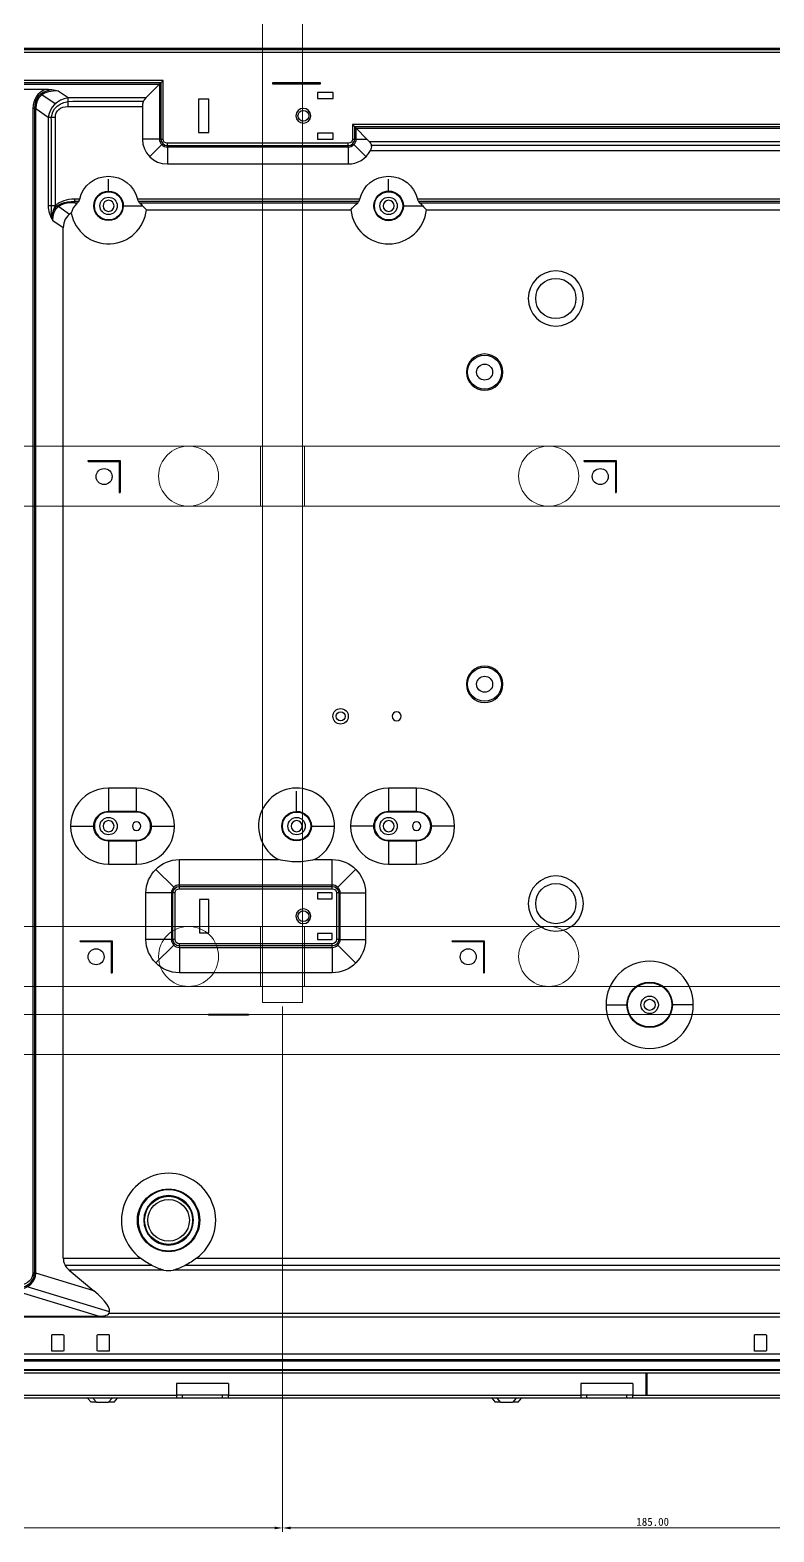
# Model space of a CAD drawing. Header units: millimetres. Extents: x 88 to 1316, y -3125 to -2188.
# Drawn here: x 797.4 to 983.3, y -2941.4 to -2566.1 of the extents above; entities that cross this region are included whole.
import ezdxf

# ---------------------------------------------------------------- set-up
doc = ezdxf.new("R2010")
doc.units = ezdxf.units.MM
doc.header["$LTSCALE"] = 46.255
doc.layers.get('0').update_dxf_attribs({"linetype": 'CONTINUOUS'})
doc.layers.add('1', color=7, linetype='CONTINUOUS', true_color=0xffffff)
doc.styles.get("Standard").update_dxf_attribs({"font": 'simfang.ttf'})

msp = doc.modelspace()

# ---------------------------------------------------------------- linework, layer by layer
at = {"color": 1, "lineweight": 5}
for p, q in [((855.47, -2809.12), (855.47, -2305.12)), ((865.47, -2809.12), (865.47, -2305.12)), ((855.47, -2809.12), (865.47, -2809.12)), ((379.93, -2812.12), (1006.93, -2812.12)), ((379.93, -2822.12), (1006.93, -2822.12))]:
    msp.add_line(p, q, dxfattribs=at)
at = {"color": 3, "lineweight": 5}
for p, q in [((1268.97, -2670.12), (186.97, -2670.12)), ((854.97, -2670.12), (854.97, -2685.12)), ((855.47, -2670.12), (855.47, -2685.12)), ((865.47, -2670.12), (865.47, -2685.12)), ((865.97, -2670.12), (865.97, -2685.12)), ((1268.97, -2685.12), (186.97, -2685.12)), ((1268.97, -2790.12), (186.97, -2790.12)), ((854.97, -2790.12), (854.97, -2805.12)), ((855.47, -2790.12), (855.47, -2805.12)), ((865.47, -2790.12), (865.47, -2805.12)), ((865.97, -2790.12), (865.97, -2805.12)), ((1268.97, -2805.12), (186.97, -2805.12))]:
    msp.add_line(p, q, dxfattribs=at)
at = {"color": 7, "lineweight": 5}
for p, q in [((860.47, -2810.12), (860.47, -2941.44)), ((860.47, -2810.12), (860.47, -2941.44)), ((858.47, -2940.44), (682.47, -2940.44)), ((1043.47, -2940.44), (862.47, -2940.44))]:
    msp.add_line(p, q, dxfattribs=at)
at = {"color": 3, "lineweight": 5}
for centre in [(836.97, -2677.62), (926.97, -2677.62), (836.97, -2797.62), (926.97, -2797.62)]:
    msp.add_circle(centre, 7.5, dxfattribs=at)
at = {"color": 7, "lineweight": 5}
for points in [[(858.47, -2940.11), (858.47, -2940.78), (860.47, -2940.44)], [(862.47, -2940.11), (862.47, -2940.78), (860.47, -2940.44)]]:
    msp.add_solid(points, dxfattribs=at)
at = {"layer": '1', "color": 7, "linetype": 'Continuous'}
for p, q in [((1120.09, -2570.75), (426.48, -2570.75)), ((1120.09, -2571.11), (426.48, -2571.11)), ((426.48, -2571.67), (1120.09, -2571.67)), ((830.6, -2578.77), (577.93, -2578.77)), ((829.99, -2579.33), (578.54, -2579.33)), ((578.85, -2579.69), (829.68, -2579.69)), ((801.21, -2581.01), (776.77, -2581.01)), ((806.85, -2583.1), (804.38, -2581.37)), ((829.68, -2579.69), (826.26, -2583.1)), ((829.68, -2579.69), (830.6, -2578.77)), ((829.68, -2579.69), (829.68, -2593.37)), ((830.04, -2579.38), (830.04, -2593.37)), ((830.6, -2593.37), (830.6, -2578.77)), ((869.97, -2579.32), (857.97, -2579.32)), ((857.97, -2579.32), (857.97, -2579.62)), ((857.97, -2579.62), (869.97, -2579.62)), ((873.07, -2581.77), (869.17, -2581.77)), ((869.17, -2581.77), (869.17, -2583.27)), ((869.97, -2579.62), (869.97, -2579.32)), ((873.07, -2583.27), (873.07, -2581.77)), ((798.07, -2585.75), (798.07, -2876.78)), ((798.84, -2585.75), (798.07, -2585.75)), ((798.5, -2585.75), (798.5, -2876.78)), ((798.84, -2585.75), (801.89, -2587.9)), ((798.84, -2876.78), (798.84, -2585.75)), ((803.62, -2584.61), (800.34, -2582.3)), ((826.21, -2583.1), (806.85, -2583.1)), ((806.85, -2585.25), (806.85, -2583.1)), ((806.85, -2585.25), (825.37, -2585.25)), ((808.04, -2583.94), (825.64, -2583.94)), ((825.42, -2585.25), (825.42, -2593.37)), ((839.47, -2583.37), (839.47, -2591.77)), ((842.07, -2583.37), (839.47, -2583.37)), ((842.07, -2591.77), (842.07, -2583.37)), ((869.17, -2583.27), (873.07, -2583.27)), ((801.89, -2587.9), (801.89, -2610.02)), ((801.89, -2587.9), (803.69, -2587.9)), ((802.67, -2588.45), (802.67, -2611.48)), ((803.69, -2610.02), (803.69, -2587.9)), ((839.47, -2591.77), (842.07, -2591.77)), ((869.17, -2591.87), (869.17, -2593.37)), ((873.07, -2591.87), (869.17, -2591.87)), ((873.07, -2593.37), (873.07, -2591.87)), ((877.93, -2589.77), (877.93, -2593.37)), ((877.93, -2589.77), (878.85, -2590.69)), ((1134.15, -2589.77), (877.93, -2589.77)), ((878.49, -2593.37), (878.49, -2590.38)), ((1134.15, -2590.33), (878.54, -2590.33)), ((878.85, -2590.69), (1134.15, -2590.69)), ((881.53, -2593.37), (878.85, -2590.69)), ((878.85, -2593.37), (878.85, -2590.74)), ((829.68, -2593.37), (825.47, -2593.37)), ((830.26, -2594.77), (827.29, -2597.75)), ((829.68, -2593.37), (830.6, -2593.37)), ((876.87, -2594.44), (831.67, -2594.44)), ((831.67, -2595.36), (831.67, -2594.44)), ((831.67, -2595), (876.87, -2595)), ((831.67, -2595.36), (831.67, -2599.56)), ((831.67, -2595.36), (876.87, -2595.36)), ((869.17, -2593.37), (873.07, -2593.37)), ((876.87, -2595.36), (876.87, -2594.44)), ((876.87, -2595.36), (876.87, -2599.56)), ((877.93, -2593.37), (878.85, -2593.37)), ((881.24, -2597.75), (878.27, -2594.77)), ((878.85, -2593.37), (881.48, -2593.37)), ((1131.8, -2594.1), (882.27, -2594.1)), ((882.45, -2596.25), (1131.8, -2596.25)), ((882.68, -2594.94), (1131.8, -2594.94)), ((831.67, -2599.61), (876.87, -2599.61)), ((801.89, -2610.02), (803.69, -2610.02)), ((803.01, -2613.69), (802.67, -2611.48)), ((804.51, -2610.24), (807.18, -2612.12)), ((809.71, -2608.38), (808.56, -2608.38)), ((808.56, -2609.3), (808.56, -2608.38)), ((809.48, -2608.94), (808.56, -2608.94)), ((808.56, -2609.3), (809.19, -2609.3)), ((808.9, -2609.55), (808.56, -2609.3)), ((820.65, -2610.07), (825.44, -2610.07)), ((879.71, -2608.38), (824.22, -2608.38)), ((879.48, -2608.94), (824.45, -2608.94)), ((824.74, -2609.3), (879.19, -2609.3)), ((826.42, -2611.04), (877.52, -2611.04)), ((890.65, -2610.07), (895.44, -2610.07)), ((1112.71, -2608.38), (894.23, -2608.38)), ((1112.48, -2608.94), (894.45, -2608.94)), ((894.74, -2609.3), (1112.19, -2609.3)), ((896.42, -2611.04), (1110.52, -2611.04)), ((803.01, -2613.69), (805.61, -2615.52)), ((805.65, -2873.04), (805.65, -2615.55)), ((906.67, -2651.62), (906.48, -2651.62)), ((915.27, -2651.62), (915.45, -2651.62)), ((811.87, -2673.72), (819.87, -2673.72)), ((811.87, -2673.92), (811.87, -2673.72)), ((811.87, -2673.92), (819.67, -2673.92)), ((819.67, -2673.92), (819.67, -2681.72)), ((819.87, -2673.72), (819.87, -2681.72)), ((935.87, -2673.92), (935.87, -2673.72)), ((935.87, -2673.72), (943.87, -2673.72)), ((935.87, -2673.92), (943.67, -2673.92)), ((943.67, -2673.92), (943.67, -2681.72)), ((943.87, -2673.72), (943.87, -2681.72)), ((819.67, -2681.72), (819.87, -2681.72)), ((943.67, -2681.72), (943.87, -2681.72)), ((906.67, -2729.62), (906.48, -2729.62)), ((915.27, -2729.62), (915.45, -2729.62)), ((823.97, -2755.57), (816.97, -2755.57)), ((816.97, -2755.62), (816.97, -2761.38)), ((823.97, -2761.38), (823.97, -2755.62)), ((893.97, -2755.57), (886.97, -2755.57)), ((886.97, -2755.62), (886.97, -2761.38)), ((893.97, -2761.38), (893.97, -2755.62)), ((816.97, -2761.54), (816.97, -2761.38)), ((823.97, -2761.44), (816.97, -2761.44)), ((817.02, -2761.38), (823.92, -2761.38)), ((823.92, -2761.54), (817.02, -2761.54)), ((823.97, -2761.54), (823.97, -2761.38)), ((886.97, -2761.54), (886.97, -2761.38)), ((893.97, -2761.44), (886.97, -2761.44)), ((887.02, -2761.38), (893.92, -2761.38)), ((893.92, -2761.54), (887.02, -2761.54)), ((893.97, -2761.54), (893.97, -2761.38)), ((807.52, -2765.07), (813.28, -2765.07)), ((827.65, -2765.07), (833.42, -2765.07)), ((867.65, -2765.07), (873.42, -2765.07)), ((883.28, -2765.07), (877.52, -2765.07)), ((903.42, -2765.07), (897.65, -2765.07)), ((816.97, -2768.6), (816.97, -2768.76)), ((816.97, -2768.76), (816.97, -2774.52)), ((817.02, -2768.6), (823.92, -2768.6)), ((817.02, -2768.7), (823.97, -2768.7)), ((823.92, -2768.76), (817.02, -2768.76)), ((823.97, -2768.76), (823.97, -2768.6)), ((823.97, -2774.52), (823.97, -2768.76)), ((886.97, -2768.6), (886.97, -2768.76)), ((886.97, -2768.76), (886.97, -2774.52)), ((887.02, -2768.6), (893.92, -2768.6)), ((887.02, -2768.7), (893.97, -2768.7)), ((893.92, -2768.76), (887.02, -2768.76)), ((893.97, -2768.76), (893.97, -2768.6)), ((893.97, -2774.52), (893.97, -2768.76)), ((834.67, -2773.43), (859.45, -2773.43)), ((834.67, -2779.78), (834.67, -2773.48)), ((868.48, -2773.43), (872.87, -2773.43)), ((872.87, -2779.78), (872.87, -2773.48)), ((816.97, -2774.57), (823.97, -2774.57)), ((828.8, -2775.91), (833.26, -2780.36)), ((874.27, -2780.36), (878.73, -2775.91)), ((886.97, -2774.57), (893.97, -2774.57)), ((872.87, -2779.78), (834.67, -2779.78)), ((834.67, -2780.7), (834.67, -2779.78)), ((834.67, -2780.14), (872.87, -2780.14)), ((834.67, -2780.7), (872.87, -2780.7)), ((872.87, -2780.7), (872.87, -2779.78)), ((826.33, -2793.37), (826.33, -2781.77)), ((832.68, -2781.77), (826.38, -2781.77)), ((832.68, -2781.77), (832.68, -2793.37)), ((833.6, -2781.77), (832.68, -2781.77)), ((833.04, -2793.37), (833.04, -2781.77)), ((833.6, -2793.37), (833.6, -2781.77)), ((839.67, -2783.37), (839.67, -2791.77)), ((842.07, -2783.37), (839.67, -2783.37)), ((842.07, -2791.77), (842.07, -2783.37)), ((872.87, -2781.77), (869.17, -2781.77)), ((869.17, -2781.77), (869.17, -2783.27)), ((869.17, -2783.27), (872.87, -2783.27)), ((872.87, -2783.27), (872.87, -2781.77)), ((873.93, -2781.77), (873.93, -2793.37)), ((874.85, -2781.77), (873.93, -2781.77)), ((874.49, -2781.77), (874.49, -2793.37)), ((874.85, -2781.77), (881.16, -2781.77)), ((874.85, -2793.37), (874.85, -2781.77)), ((881.21, -2781.77), (881.21, -2793.37)), ((839.67, -2791.77), (842.07, -2791.77)), ((869.17, -2791.87), (869.17, -2793.37)), ((872.87, -2791.87), (869.17, -2791.87)), ((872.87, -2793.37), (872.87, -2791.87)), ((809.87, -2793.92), (809.87, -2793.72)), ((809.87, -2793.72), (817.87, -2793.72)), ((809.87, -2793.92), (817.67, -2793.92)), ((817.67, -2793.92), (817.67, -2801.72)), ((817.87, -2793.72), (817.87, -2801.72)), ((832.68, -2793.37), (826.38, -2793.37)), ((833.26, -2794.77), (828.8, -2799.23)), ((833.6, -2793.37), (832.68, -2793.37)), ((872.87, -2794.44), (834.67, -2794.44)), ((834.67, -2795.36), (834.67, -2794.44)), ((872.87, -2795), (834.67, -2795)), ((834.67, -2795.36), (834.67, -2801.66)), ((834.67, -2795.36), (872.87, -2795.36)), ((869.17, -2793.37), (872.87, -2793.37)), ((872.87, -2795.36), (872.87, -2794.44)), ((872.87, -2795.36), (872.87, -2801.66)), ((874.85, -2793.37), (873.93, -2793.37)), ((874.27, -2794.77), (878.73, -2799.23)), ((874.85, -2793.37), (881.16, -2793.37)), ((902.87, -2793.72), (910.87, -2793.72)), ((902.87, -2793.92), (902.87, -2793.72)), ((902.87, -2793.92), (910.67, -2793.92)), ((910.67, -2793.92), (910.67, -2801.72)), ((910.87, -2793.72), (910.87, -2801.72)), ((817.67, -2801.72), (817.87, -2801.72)), ((872.87, -2801.71), (834.67, -2801.71)), ((910.67, -2801.72), (910.87, -2801.72)), ((941.34, -2809.72), (946.52, -2809.72)), ((963.07, -2809.72), (957.89, -2809.72)), ((851.97, -2812.12), (841.97, -2812.12)), ((841.97, -2812.12), (841.97, -2812.32)), ((851.97, -2812.32), (841.97, -2812.32)), ((851.97, -2812.12), (851.97, -2812.32)), ((831.97, -2857.37), (831.97, -2857.57)), ((831.97, -2869.77), (831.97, -2869.57)), ((805.7, -2873.04), (824.91, -2873.04)), ((806.15, -2874.78), (827.63, -2874.78)), ((836.3, -2874.78), (992.63, -2874.78)), ((839.03, -2873.04), (989.91, -2873.04)), ((798.84, -2876.78), (798.07, -2876.78)), ((813.27, -2881.19), (798.84, -2876.78)), ((807.12, -2876.01), (813.31, -2881.2)), ((830.77, -2876.01), (807.17, -2876.01)), ((995.77, -2876.01), (833.16, -2876.01)), ((794.66, -2881.41), (814.62, -2887.51)), ((817.18, -2886.47), (796.63, -2880.19)), ((1245.28, -2887.78), (701.97, -2887.78)), ((817.18, -2886.81), (1001.63, -2886.81)), ((802.77, -2896.1), (802.77, -2892.3)), ((802.97, -2892.1), (805.57, -2892.1)), ((805.77, -2892.3), (805.77, -2896.1)), ((814.17, -2896.1), (814.17, -2892.3)), ((814.37, -2892.1), (816.97, -2892.1)), ((817.17, -2892.3), (817.17, -2896.1)), ((978.37, -2896.1), (978.37, -2892.3)), ((978.57, -2892.1), (981.17, -2892.1)), ((981.37, -2892.3), (981.37, -2896.1)), ((1244.3, -2897.02), (159.63, -2897.02)), ((805.57, -2896.3), (802.97, -2896.3)), ((816.97, -2896.3), (814.37, -2896.3)), ((981.17, -2896.3), (978.57, -2896.3)), ((152.3, -2901.01), (1251.63, -2901.01)), ((152.92, -2900.81), (1251.01, -2900.81)), ((159.63, -2898.66), (1244.3, -2898.66)), ((160.69, -2898.33), (1243.24, -2898.33)), ((1251.01, -2901.77), (152.92, -2901.77)), ((846.97, -2904.32), (833.97, -2904.32)), ((833.97, -2904.32), (833.97, -2907.22)), ((846.97, -2904.32), (846.97, -2907.22)), ((947.97, -2904.32), (934.97, -2904.32)), ((934.97, -2904.32), (934.97, -2907.22)), ((947.97, -2904.32), (947.97, -2907.22)), ((951.27, -2901.82), (951.27, -2907.22)), ((951.27, -2901.82), (951.47, -2901.82)), ((951.47, -2901.82), (951.47, -2907.22)), ((833.97, -2908.02), (762.87, -2908.02)), ((762.92, -2907.22), (833.91, -2907.22)), ((811.75, -2908.02), (812.59, -2909.02)), ((813.94, -2908.98), (813.16, -2908.06)), ((817.77, -2908.06), (816.99, -2908.98)), ((818.34, -2909.02), (819.18, -2908.02)), ((833.97, -2907.22), (833.97, -2908.02)), ((835.47, -2907.22), (833.97, -2907.22)), ((835.47, -2908.02), (833.97, -2908.02)), ((835.47, -2908.02), (835.47, -2907.22)), ((845.47, -2907.22), (835.47, -2907.22)), ((845.47, -2908.02), (835.47, -2908.02)), ((845.47, -2908.02), (845.47, -2907.22)), ((846.97, -2907.22), (845.47, -2907.22)), ((846.97, -2908.02), (845.47, -2908.02)), ((846.97, -2908.02), (846.97, -2907.22)), ((934.97, -2908.02), (846.97, -2908.02)), ((847.02, -2907.22), (934.92, -2907.22)), ((912.75, -2908.02), (913.59, -2909.02)), ((914.94, -2908.98), (914.16, -2908.06)), ((918.77, -2908.06), (917.99, -2908.98)), ((919.34, -2909.02), (920.18, -2908.02)), ((934.97, -2907.22), (934.97, -2908.02)), ((936.47, -2907.22), (934.97, -2907.22)), ((936.47, -2908.02), (934.97, -2908.02)), ((936.47, -2908.02), (936.47, -2907.22)), ((946.47, -2907.22), (936.47, -2907.22)), ((946.47, -2908.02), (936.47, -2908.02)), ((946.47, -2908.02), (946.47, -2907.22)), ((947.97, -2907.22), (946.47, -2907.22)), ((947.97, -2908.02), (946.47, -2908.02)), ((947.97, -2908.02), (947.97, -2907.22)), ((1030.77, -2908.02), (947.97, -2908.02)), ((948.02, -2907.22), (951.22, -2907.22)), ((951.27, -2907.22), (951.47, -2907.22)), ((951.52, -2907.22), (1021.22, -2907.22)), ((813.97, -2909.02), (812.59, -2909.02)), ((813.97, -2909.02), (816.96, -2909.02)), ((818.34, -2909.02), (816.96, -2909.02)), ((914.97, -2909.02), (913.59, -2909.02)), ((914.97, -2909.02), (917.96, -2909.02)), ((919.34, -2909.02), (917.96, -2909.02))]:
    msp.add_line(p, q, dxfattribs=at)
for centre, radius in [((816.97, -2610.07), 3.63), ((816.97, -2610.07), 3.53), ((886.97, -2610.07), 3.53), ((928.77, -2633.22), 5.03), ((815.87, -2677.72), 2), ((939.87, -2677.72), 2), ((874.97, -2737.62), 1.93), ((874.97, -2737.62), 1.12), ((863.97, -2765.07), 3.63), ((863.97, -2765.07), 3.53), ((928.77, -2784.42), 5.03), ((813.87, -2797.72), 2), ((906.87, -2797.72), 2), ((952.21, -2809.72), 5.63), ((952.21, -2809.72), 5.53), ((831.97, -2863.57), 7.8)]:
    msp.add_circle(centre, radius, dxfattribs=at)
at = {"layer": '1', "color": 7, "linetype": 'Continuous', "extrusion": (0, 0, -1)}
for centre, radius in [((-928.77, -2633.22), 6.9), ((-888.97, -2737.62), 1.1), ((-928.77, -2784.42), 6.9), ((-831.97, -2863.57), 7.74), ((-831.97, -2863.57), 7.62)]:
    msp.add_circle(centre, radius, dxfattribs=at)
at = {"layer": '1', "color": 7, "linetype": 'Continuous'}
for centre, radius, start, end in [((865.67, -2587.57), 1.85, 0, 180), ((865.67, -2587.57), 1.85, 180, 0), ((831.67, -2593.37), 6.24, 180, 270), ((831.67, -2593.37), 1.99, 180, 270), ((831.67, -2593.37), 1.63, 180, 270), ((876.87, -2593.37), 1.99, 270, 0), ((876.87, -2593.37), 1.63, 270, 0), ((876.87, -2593.37), 6.24, 270, 332.5194), ((886.97, -2610.07), 3.63, 90, 89.2068), ((816.97, -2610.07), 9.5, 190.8858, 354.1282), ((816.97, -2610.07), 1.38, 0, 180), ((816.97, -2610.07), 1.38, 180, 0), ((886.97, -2610.07), 9.5, 185.8718, 354.1282), ((886.97, -2610.07), 1.38, 0, 180), ((886.97, -2610.07), 1.38, 180, 0), ((910.97, -2651.62), 4.54, 0, 180), ((910.97, -2651.62), 4.54, 180, 0), ((910.97, -2729.62), 4.54, 0, 180), ((910.97, -2729.62), 4.54, 180, 0), ((816.97, -2765.07), 9.5, 90, 270.0024), ((823.97, -2765.07), 9.5, 269.9975, 90), ((863.97, -2765.07), 9.5, 0, 241.6319), ((886.97, -2765.07), 9.5, 90, 270.0024), ((893.97, -2765.07), 9.5, 269.9975, 90), ((816.97, -2765.07), 3.63, 90, 270.0029), ((816.97, -2765.07), 3.53, 90, 270.0029), ((823.97, -2765.07), 3.63, 269.9983, 90), ((823.97, -2765.07), 3.53, 269.9983, 90), ((886.97, -2765.07), 3.63, 90, 270.0029), ((886.97, -2765.07), 3.53, 90, 270.0029), ((893.97, -2765.07), 3.63, 269.9983, 90), ((893.97, -2765.07), 3.53, 269.9983, 90), ((816.97, -2765.07), 1.38, 0, 180), ((816.97, -2765.07), 1.38, 180, 0), ((823.97, -2765.07), 1.05, 0, 180), ((823.97, -2765.07), 1.05, 180, 0), ((863.97, -2765.07), 1.38, 0, 180), ((863.97, -2765.07), 1.38, 180, 0), ((863.97, -2765.07), 9.5, 298.3681, 0), ((886.97, -2765.07), 1.38, 0, 180), ((886.97, -2765.07), 1.38, 180, 0), ((893.97, -2765.07), 1.05, 0, 180), ((893.97, -2765.07), 1.05, 180, 0), ((834.67, -2781.77), 1.99, 90, 180), ((872.87, -2781.77), 1.99, 0, 90), ((865.67, -2787.57), 1.85, 0, 180), ((865.67, -2787.57), 1.85, 180, 0), ((834.67, -2793.37), 1.99, 180, 270), ((872.87, -2793.37), 1.99, 270, 0), ((952.21, -2809.72), 10.91, 0, 180), ((952.21, -2809.72), 10.91, 180, 0), ((831.97, -2863.57), 11.78, 306.5123, 233.4877), ((831.97, -2863.57), 6.2, 90, 270), ((831.97, -2863.57), 6.2, 270, 90)]:
    msp.add_arc(centre, radius, start, end, dxfattribs=at)
at = {"layer": '1', "color": 7, "linetype": 'Continuous', "extrusion": (0, 0, -1)}
for centre, radius, start, end in [((-865.67, -2587.57), 1.35, 0, 180), ((-865.67, -2587.57), 1.35, 180, 0), ((-831.67, -2593.37), 1.07, 270, 0), ((-876.87, -2593.37), 1.07, 180, 270), ((-816.97, -2610.07), 7.4, 13.1595, 166.8405), ((-886.97, -2610.07), 7.4, 13.1595, 166.8405), ((-816.97, -2610.07), 3.69, 180, 89.9985), ((-816.97, -2610.07), 2.17, 0, 180), ((-816.97, -2610.07), 3.69, 89.9985, 180), ((-886.97, -2610.07), 3.69, 180, 89.9985), ((-886.97, -2610.07), 2.17, 0, 180), ((-886.97, -2610.07), 3.69, 89.9985, 180), ((-816.97, -2610.07), 2.17, 180, 0), ((-886.97, -2610.07), 2.17, 180, 0), ((-910.97, -2651.62), 4.25, 0, 180), ((-910.97, -2651.62), 2, 0, 180), ((-910.97, -2651.62), 4.25, 180, 0), ((-910.97, -2651.62), 2, 180, 0), ((-910.97, -2729.62), 4.25, 0, 180), ((-910.97, -2729.62), 2, 0, 180), ((-910.97, -2729.62), 4.25, 180, 0), ((-910.97, -2729.62), 2, 180, 0), ((-816.97, -2765.07), 3.69, 269.9971, 89.9992), ((-823.97, -2765.07), 3.69, 90, 270.0017), ((-863.97, -2765.07), 3.69, 180, 89.9985), ((-863.97, -2765.07), 3.69, 89.9985, 180), ((-886.97, -2765.07), 3.69, 269.9971, 89.9992), ((-893.97, -2765.07), 3.69, 90, 270.0017), ((-816.97, -2765.07), 2.17, 0, 180), ((-816.97, -2765.07), 2.17, 180, 0), ((-863.97, -2765.07), 2.17, 0, 180), ((-863.97, -2765.07), 2.17, 180, 0), ((-886.97, -2765.07), 2.17, 0, 180), ((-886.97, -2765.07), 2.17, 180, 0), ((-834.67, -2781.77), 8.34, 0, 90), ((-872.87, -2781.77), 8.34, 90, 180), ((-834.67, -2781.77), 1.63, 0, 90), ((-834.67, -2781.77), 1.07, 0, 90), ((-872.87, -2781.77), 1.63, 90, 180), ((-872.87, -2781.77), 1.07, 90, 180), ((-865.67, -2787.57), 1.35, 0, 180), ((-865.67, -2787.57), 1.35, 180, 0), ((-834.67, -2793.37), 8.34, 270, 0), ((-834.67, -2793.37), 1.63, 270, 0), ((-834.67, -2793.37), 1.07, 270, 0), ((-872.87, -2793.37), 8.34, 180, 270), ((-872.87, -2793.37), 1.07, 180, 270), ((-872.87, -2793.37), 1.63, 180, 270), ((-952.21, -2809.72), 5.69, 360, 180), ((-952.21, -2809.72), 5.69, 180, 360), ((-952.21, -2809.72), 2.17, 0, 180), ((-952.21, -2809.72), 2.17, 180, 0), ((-952.21, -2809.72), 1.38, 0, 180), ((-952.21, -2809.72), 1.38, 180, 0), ((-831.97, -2863.57), 6, 270, 90), ((-831.97, -2863.57), 5.2, 270, 90), ((-831.97, -2863.57), 6, 90, 270), ((-831.97, -2863.57), 5.2, 90, 270), ((-802.97, -2892.3), 0.2, 0, 90), ((-805.57, -2892.3), 0.2, 90, 180), ((-814.37, -2892.3), 0.2, 0, 90), ((-816.97, -2892.3), 0.2, 90, 180), ((-978.57, -2892.3), 0.2, 0, 90), ((-981.17, -2892.3), 0.2, 90, 180), ((-802.97, -2896.1), 0.2, 270, 0), ((-805.57, -2896.1), 0.2, 180, 270), ((-814.37, -2896.1), 0.2, 270, 0), ((-816.97, -2896.1), 0.2, 180, 270), ((-978.57, -2896.1), 0.2, 270, 0), ((-981.17, -2896.1), 0.2, 180, 270)]:
    msp.add_arc(centre, radius, start, end, dxfattribs=at)
at = {"layer": '1', "color": 7, "linetype": 'Continuous'}
for centre, major_axis, ratio, start_param, end_param in [((810.51, -2590.89), (11.56, -8.14), 0.565743, 2.793553, 3.520661), ((809.08, -2589.88), (9.83, -6.92), 0.565743, 2.611187, 3.550895), ((810.51, -2590.89), (-11.01, 7.75), 0.505133, 5.606307, 6.662254), ((809.92, -2590.47), (-7.08, 4.98), 0.785725, 5.606307, 6.662254), ((827.77, -2585.25), (0, 2.8), 0.8391, 0.698132, 1.570796), ((814.68, -2618.83), (-11.01, 7.75), 0.505133, 5.606307, 6.662254), ((814.68, -2618.83), (11.56, -8.14), 0.565743, 2.464714, 3.032128), ((816.23, -2619.92), (9.83, -6.92), 0.565743, 2.898528, 3.520661), ((810.66, -2873.04), (5.01, 0), 0.8391, 3.141593, 3.926991), ((791.84, -2875.67), (-6.83, 2.09), 0.728088, 2.163529, 3.330465), ((790.41, -2875.23), (7.95, -2.43), 0.625887, 5.448132, 6.45287), ((831.97, -2868.17), (0, 7.96), 0.816497, 2.964958, 3.318228), ((802.51, -2878.93), (-14.6, 7.92), 0.246212, 3.15204, 4.021427)]:
    msp.add_ellipse(centre, major_axis=major_axis, ratio=ratio, start_param=start_param, end_param=end_param, dxfattribs=at)
at = {"layer": '1', "color": 7, "linetype": 'Continuous', "extrusion": (0, 0, -1)}
for centre, major_axis, ratio, start_param, end_param in [((813.25, -2592.82), (9.83, -6.92), 0.565743, 2.762524, 3.818471), ((809.92, -2590.47), (5.78, -4.07), 0.565743, 2.762524, 3.818471), ((813.25, -2617.82), (9.83, -6.92), 0.565743, 3.067378, 3.873135), ((791.84, -2875.67), (6.11, -1.87), 0.625887, 6.094313, 7.175207)]:
    msp.add_ellipse(centre, major_axis=major_axis, ratio=ratio, start_param=start_param, end_param=end_param, dxfattribs=at)
at = {"layer": '1', "color": 7, "linetype": 'Continuous'}
for points, knots in [([(804.38, -2581.37), (803.87, -2581.27), (803.07, -2581.13), (802.01, -2581.03), (801.47, -2581.01), (801.21, -2581.01)], [0, 0, 0, 0, 0.500244, 0.761831, 1, 1, 1, 1]), ([(882.22, -2594.1), (882.32, -2594.22), (882.41, -2594.36), (882.56, -2594.67), (882.62, -2594.86), (882.67, -2595.25), (882.66, -2595.46), (882.58, -2595.85), (882.51, -2596.04), (882.42, -2596.22), (882.41, -2596.23), (882.4, -2596.25)], [0, 0, 0, 0, 0.245321, 0.245321, 0.500905, 0.500905, 0.759203, 0.759203, 0.980533, 0.980533, 1, 1, 1, 1]), ([(803.01, -2613.69), (803.01, -2613.68), (803.01, -2613.67), (803, -2613.6), (802.99, -2613.54), (802.97, -2613.3), (802.96, -2613.13), (802.95, -2612.4), (803.02, -2611.83), (803.3, -2610.84), (803.47, -2610.42), (803.69, -2610.02)], [0, 0, 0, 0, 0.00512, 0.00512, 0.057129, 0.057129, 0.190518, 0.190518, 0.640986, 0.640986, 1, 1, 1, 1]), ([(809.24, -2609.3), (809.35, -2609.21), (809.45, -2609.09), (809.6, -2608.84), (809.65, -2608.72), (809.72, -2608.52), (809.74, -2608.45), (809.76, -2608.38)], [0, 0, 0, 0, 0.467417, 0.467417, 0.819678, 0.819678, 1, 1, 1, 1]), ([(824.17, -2608.38), (824.2, -2608.48), (824.23, -2608.58), (824.31, -2608.78), (824.37, -2608.89), (824.5, -2609.1), (824.58, -2609.2), (824.67, -2609.28), (824.68, -2609.29), (824.69, -2609.3)], [0, 0, 0, 0, 0.252398, 0.252398, 0.581927, 0.581927, 0.954695, 0.954695, 1, 1, 1, 1]), ([(879.24, -2609.3), (879.35, -2609.21), (879.45, -2609.09), (879.6, -2608.84), (879.65, -2608.72), (879.72, -2608.52), (879.74, -2608.45), (879.76, -2608.38)], [0, 0, 0, 0, 0.467417, 0.467417, 0.819678, 0.819678, 1, 1, 1, 1]), ([(894.17, -2608.38), (894.2, -2608.48), (894.23, -2608.58), (894.31, -2608.78), (894.37, -2608.89), (894.5, -2609.1), (894.58, -2609.2), (894.67, -2609.28), (894.68, -2609.29), (894.69, -2609.3)], [0, 0, 0, 0, 0.252398, 0.252398, 0.581927, 0.581927, 0.954695, 0.954695, 1, 1, 1, 1]), ([(868.48, -2773.43), (867.03, -2773.8), (865.52, -2774), (862.42, -2774), (860.9, -2773.8), (859.45, -2773.43)], [0, 0, 0, 0, 0.5, 0.5, 1, 1, 1, 1]), ([(830.82, -2876.01), (829.75, -2875.77), (828.75, -2875.34), (826.81, -2874.32), (825.87, -2873.71), (824.96, -2873.04)], [0, 0, 0, 0, 0.5, 0.5, 1, 1, 1, 1]), ([(838.97, -2873.04), (838.07, -2873.71), (837.13, -2874.32), (835.17, -2875.34), (834.19, -2875.77), (833.11, -2876.01)], [0, 0, 0, 0, 0.5, 0.5, 1, 1, 1, 1]), ([(769.21, -2887.53), (770.11, -2887.53), (771.02, -2887.53), (780.73, -2887.53), (789.53, -2887.53), (803.78, -2887.53), (809.22, -2887.53), (814.67, -2887.53)], [0, 0, 0, 0, 0.059832, 0.059832, 0.640514, 0.640514, 1, 1, 1, 1]), ([(814.67, -2887.53), (815.13, -2887.53), (815.58, -2887.49), (816.47, -2887.3), (816.97, -2887.12), (817.13, -2886.81)], [0, 0, 0, 0, 0.5, 0.5, 1, 1, 1, 1])]:
    msp.add_open_spline(points, degree=3, knots=knots, dxfattribs=at)
for points in [[(882.22, -2594.1), (882, -2593.86), (881.77, -2593.61), (881.53, -2593.37)], [(816.97, -2606.38), (816.97, -2605.38), (816.97, -2604.39), (816.97, -2603.39)], [(886.97, -2606.38), (886.97, -2605.38), (886.97, -2604.39), (886.97, -2603.39)], [(801.89, -2610.02), (801.89, -2611.38), (802.37, -2612.64), (803.01, -2613.69)], [(808.94, -2609.58), (808.35, -2610.14), (807.88, -2610.94), (807.64, -2611.86)], [(808.94, -2609.58), (809.04, -2609.49), (809.14, -2609.39), (809.24, -2609.3)], [(824.69, -2609.3), (824.97, -2609.56), (825.24, -2609.81), (825.49, -2610.07)], [(825.49, -2610.07), (825.81, -2610.39), (826.12, -2610.71), (826.42, -2611.04)], [(877.52, -2611.04), (878.05, -2610.45), (878.62, -2609.86), (879.24, -2609.3)], [(894.69, -2609.3), (894.97, -2609.56), (895.24, -2609.81), (895.49, -2610.07)], [(895.49, -2610.07), (895.81, -2610.39), (896.12, -2610.71), (896.42, -2611.04)], [(863.97, -2761.38), (863.97, -2759.69), (863.97, -2757.99), (863.97, -2756.29)]]:
    msp.add_open_spline(points, degree=3, dxfattribs=at)

# ---------------------------------------------------------------- texts
at = {"color": 7, "lineweight": 5, "insert": (952.97, -2938.92), "char_height": 2, "attachment_point": 5}
msp.add_mtext('\\A1;185.00', dxfattribs=at)

doc.saveas('drawing.dxf')
